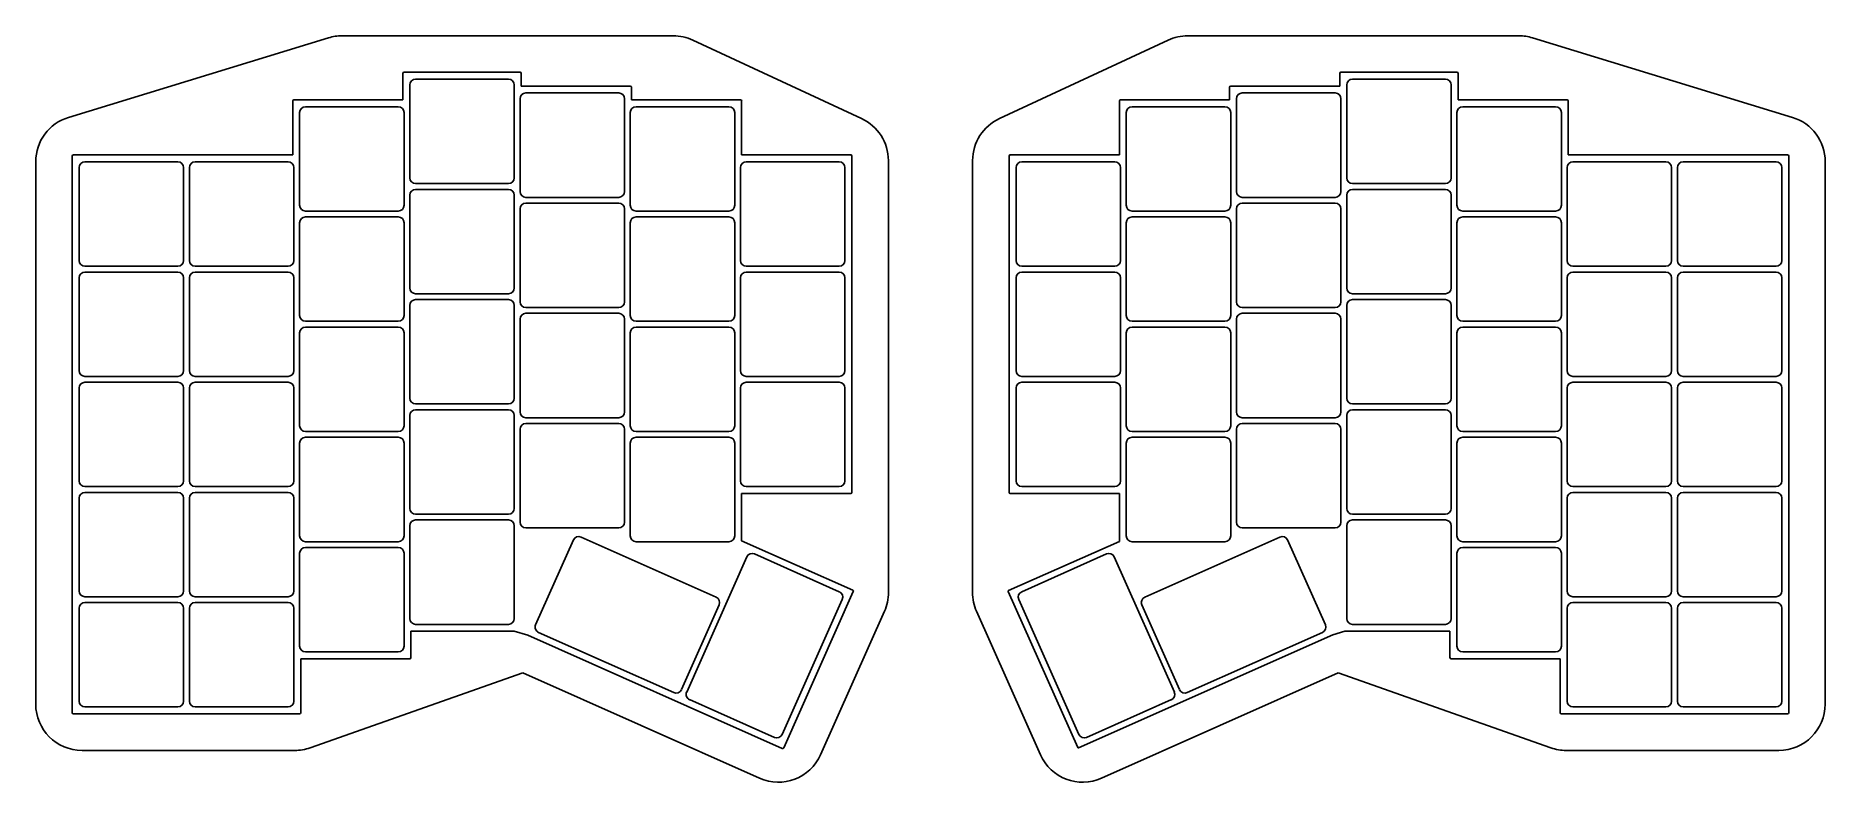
# Model space of a CAD drawing. Header units: millimetres. Extents: x 63 to 373, y -202 to -73.
import ezdxf

# ---------------------------------------------------------------- set-up
doc = ezdxf.new("R2010")
doc.units = ezdxf.units.MM

msp = doc.modelspace()

# ---------------------------------------------------------------- linework, layer by layer
at = {"linetype": 'CONTINUOUS'}
for p, q in [((69.13, -87.1), (114.06, -73.34)), ((116.4, -72.99), (173.65, -72.99)), ((177.02, -73.73), (206.2, -87.3)), ((259.2, -73.73), (230.03, -87.3)), ((319.83, -72.99), (262.57, -72.99)), ((367.09, -87.1), (322.17, -73.34)), ((126.92, -79.49), (126.92, -84.05)), ((147.18, -79.29), (127.12, -79.29)), ((147.38, -81.67), (147.38, -79.49)), ((288.85, -79.49), (288.85, -81.67)), ((309.1, -79.29), (289.05, -79.29)), ((309.3, -84.05), (309.3, -79.49)), ((128.12, -81.49), (128.12, -97.54)), ((145.18, -80.49), (129.12, -80.49)), ((146.18, -97.54), (146.18, -81.49)), ((166.22, -81.67), (147.38, -81.67)), ((164.22, -82.87), (148.18, -82.87)), ((166.43, -84.05), (166.43, -81.87)), ((269.8, -81.87), (269.8, -84.05)), ((288.85, -81.67), (270, -81.67)), ((288.05, -82.87), (272, -82.87)), ((290.05, -81.49), (290.05, -97.54)), ((307.1, -80.49), (291.05, -80.49)), ((308.1, -97.54), (308.1, -81.49)), ((107.88, -84.25), (107.88, -93.58)), ((126.92, -84.05), (108.08, -84.05)), ((109.08, -86.25), (109.08, -102.3)), ((126.12, -85.25), (110.08, -85.25)), ((127.12, -102.3), (127.12, -86.25)), ((147.18, -83.87), (147.18, -99.92)), ((165.22, -99.92), (165.22, -83.87)), ((166.22, -86.25), (166.22, -102.3)), ((185.28, -84.05), (166.43, -84.05)), ((183.28, -85.25), (167.22, -85.25)), ((184.28, -102.3), (184.28, -86.25)), ((185.47, -93.58), (185.47, -84.25)), ((250.75, -84.25), (250.75, -93.58)), ((269.8, -84.05), (250.95, -84.05)), ((251.95, -86.25), (251.95, -102.3)), ((269, -85.25), (252.95, -85.25)), ((270, -102.3), (270, -86.25)), ((271, -83.87), (271, -99.92)), ((289.05, -99.92), (289.05, -83.87)), ((309.1, -86.25), (309.1, -102.3)), ((328.15, -84.05), (309.3, -84.05)), ((326.15, -85.25), (310.1, -85.25)), ((327.15, -102.3), (327.15, -86.25)), ((328.35, -93.58), (328.35, -84.25)), ((63.48, -188.53), (63.48, -94.75)), ((69.78, -190.03), (69.78, -93.78)), ((69.97, -93.58), (107.88, -93.58)), ((70.97, -95.78), (70.97, -111.83)), ((88.03, -94.78), (71.97, -94.78)), ((89.03, -111.83), (89.03, -95.78)), ((90.03, -95.78), (90.03, -111.83)), ((107.08, -94.78), (91.03, -94.78)), ((108.08, -111.83), (108.08, -95.78)), ((185.28, -95.78), (185.28, -111.83)), ((204.32, -93.58), (185.47, -93.58)), ((202.32, -94.78), (186.28, -94.78)), ((203.32, -111.83), (203.32, -95.78)), ((204.53, -151.93), (204.53, -93.78)), ((210.83, -94.55), (210.84, -169.23)), ((225.4, -94.55), (225.38, -169.23)), ((231.7, -151.93), (231.7, -93.78)), ((250.75, -93.58), (231.9, -93.58)), ((232.9, -95.78), (232.9, -111.83)), ((249.95, -94.78), (233.9, -94.78)), ((250.95, -111.83), (250.95, -95.78)), ((328.15, -95.78), (328.15, -111.83)), ((328.35, -93.58), (366.25, -93.58)), ((345.2, -94.78), (329.15, -94.78)), ((346.2, -111.83), (346.2, -95.78)), ((347.2, -95.78), (347.2, -111.83)), ((364.25, -94.78), (348.2, -94.78)), ((365.25, -111.83), (365.25, -95.78)), ((366.45, -190.03), (366.45, -93.78)), ((372.75, -188.53), (372.75, -94.75)), ((129.12, -98.54), (145.18, -98.54)), ((291.05, -98.54), (307.1, -98.54)), ((128.12, -100.54), (128.12, -116.59)), ((145.18, -99.54), (129.12, -99.54)), ((146.18, -116.59), (146.18, -100.54)), ((148.18, -100.92), (164.22, -100.92)), ((164.22, -101.92), (148.18, -101.92)), ((272, -100.92), (288.05, -100.92)), ((288.05, -101.92), (272, -101.92)), ((290.05, -100.54), (290.05, -116.59)), ((307.1, -99.54), (291.05, -99.54)), ((308.1, -116.59), (308.1, -100.54)), ((110.08, -103.3), (126.12, -103.3)), ((126.12, -104.3), (110.08, -104.3)), ((147.18, -102.92), (147.18, -118.97)), ((165.22, -118.97), (165.22, -102.92)), ((167.22, -103.3), (183.28, -103.3)), ((183.28, -104.3), (167.22, -104.3)), ((252.95, -103.3), (269, -103.3)), ((269, -104.3), (252.95, -104.3)), ((271, -102.92), (271, -118.97)), ((289.05, -118.97), (289.05, -102.92)), ((310.1, -103.3), (326.15, -103.3)), ((326.15, -104.3), (310.1, -104.3)), ((109.08, -105.3), (109.08, -121.35)), ((127.12, -121.35), (127.12, -105.3)), ((166.22, -105.3), (166.22, -121.35)), ((184.28, -121.35), (184.28, -105.3)), ((251.95, -105.3), (251.95, -121.35)), ((270, -121.35), (270, -105.3)), ((309.1, -105.3), (309.1, -121.35)), ((327.15, -121.35), (327.15, -105.3)), ((71.97, -112.83), (88.03, -112.83)), ((88.03, -113.83), (71.97, -113.83)), ((91.03, -112.83), (107.08, -112.83)), ((107.08, -113.83), (91.03, -113.83)), ((186.28, -112.83), (202.32, -112.83)), ((202.32, -113.83), (186.28, -113.83)), ((233.9, -112.83), (249.95, -112.83)), ((249.95, -113.83), (233.9, -113.83)), ((329.15, -112.83), (345.2, -112.83)), ((345.2, -113.83), (329.15, -113.83)), ((348.2, -112.83), (364.25, -112.83)), ((364.25, -113.83), (348.2, -113.83)), ((70.97, -114.83), (70.97, -130.88)), ((89.03, -130.88), (89.03, -114.83)), ((90.03, -114.83), (90.03, -130.88)), ((108.08, -130.88), (108.08, -114.83)), ((185.28, -114.83), (185.28, -130.88)), ((203.32, -130.88), (203.32, -114.83)), ((232.9, -114.83), (232.9, -130.88)), ((250.95, -130.88), (250.95, -114.83)), ((328.15, -114.83), (328.15, -130.88)), ((346.2, -130.88), (346.2, -114.83)), ((347.2, -114.83), (347.2, -130.88)), ((365.25, -130.88), (365.25, -114.83)), ((128.12, -119.59), (128.12, -135.64)), ((129.12, -117.59), (145.18, -117.59)), ((145.18, -118.59), (129.12, -118.59)), ((146.18, -135.64), (146.18, -119.59)), ((148.18, -119.97), (164.22, -119.97)), ((272, -119.97), (288.05, -119.97)), ((290.05, -119.59), (290.05, -135.64)), ((291.05, -117.59), (307.1, -117.59)), ((307.1, -118.59), (291.05, -118.59)), ((308.1, -135.64), (308.1, -119.59)), ((110.08, -122.35), (126.12, -122.35)), ((126.12, -123.35), (110.08, -123.35)), ((147.18, -121.97), (147.18, -138.02)), ((164.22, -120.97), (148.18, -120.97)), ((165.22, -138.02), (165.22, -121.97)), ((167.22, -122.35), (183.28, -122.35)), ((183.28, -123.35), (167.22, -123.35)), ((252.95, -122.35), (269, -122.35)), ((269, -123.35), (252.95, -123.35)), ((271, -121.97), (271, -138.02)), ((288.05, -120.97), (272, -120.97)), ((289.05, -138.02), (289.05, -121.97)), ((310.1, -122.35), (326.15, -122.35)), ((326.15, -123.35), (310.1, -123.35)), ((109.08, -124.35), (109.08, -140.4)), ((127.12, -140.4), (127.12, -124.35)), ((166.22, -124.35), (166.22, -140.4)), ((184.28, -140.4), (184.28, -124.35)), ((251.95, -124.35), (251.95, -140.4)), ((270, -140.4), (270, -124.35)), ((309.1, -124.35), (309.1, -140.4)), ((327.15, -140.4), (327.15, -124.35)), ((71.97, -131.88), (88.03, -131.88)), ((88.03, -132.88), (71.97, -132.88)), ((91.03, -131.88), (107.08, -131.88)), ((107.08, -132.88), (91.03, -132.88)), ((186.28, -131.88), (202.32, -131.88)), ((202.32, -132.88), (186.28, -132.88)), ((233.9, -131.88), (249.95, -131.88)), ((249.95, -132.88), (233.9, -132.88)), ((329.15, -131.88), (345.2, -131.88)), ((345.2, -132.88), (329.15, -132.88)), ((348.2, -131.88), (364.25, -131.88)), ((364.25, -132.88), (348.2, -132.88)), ((70.97, -133.88), (70.97, -149.93)), ((89.03, -149.93), (89.03, -133.88)), ((90.03, -133.88), (90.03, -149.93)), ((108.08, -149.93), (108.08, -133.88)), ((185.28, -133.88), (185.28, -149.93)), ((203.32, -149.93), (203.32, -133.88)), ((232.9, -133.88), (232.9, -149.93)), ((250.95, -149.93), (250.95, -133.88)), ((328.15, -133.88), (328.15, -149.93)), ((346.2, -149.93), (346.2, -133.88)), ((347.2, -133.88), (347.2, -149.93)), ((365.25, -149.93), (365.25, -133.88)), ((128.12, -138.64), (128.12, -154.69)), ((129.12, -136.64), (145.18, -136.64)), ((145.18, -137.64), (129.12, -137.64)), ((146.18, -154.69), (146.18, -138.64)), ((148.18, -139.02), (164.22, -139.02)), ((272, -139.02), (288.05, -139.02)), ((290.05, -138.64), (290.05, -154.69)), ((291.05, -136.64), (307.1, -136.64)), ((307.1, -137.64), (291.05, -137.64)), ((308.1, -154.69), (308.1, -138.64)), ((110.08, -141.4), (126.12, -141.4)), ((147.18, -141.02), (147.18, -157.07)), ((164.22, -140.02), (148.18, -140.02)), ((165.22, -157.07), (165.22, -141.02)), ((167.22, -141.4), (183.28, -141.4)), ((252.95, -141.4), (269, -141.4)), ((271, -141.02), (271, -157.07)), ((288.05, -140.02), (272, -140.02)), ((289.05, -157.07), (289.05, -141.02)), ((310.1, -141.4), (326.15, -141.4)), ((109.08, -143.4), (109.08, -159.45)), ((126.12, -142.4), (110.08, -142.4)), ((127.12, -159.45), (127.12, -143.4)), ((166.22, -143.4), (166.22, -159.45)), ((183.28, -142.4), (167.22, -142.4)), ((184.28, -159.45), (184.28, -143.4)), ((251.95, -143.4), (251.95, -159.45)), ((269, -142.4), (252.95, -142.4)), ((270, -159.45), (270, -143.4)), ((309.1, -143.4), (309.1, -159.45)), ((326.15, -142.4), (310.1, -142.4)), ((327.15, -159.45), (327.15, -143.4)), ((71.97, -150.93), (88.03, -150.93)), ((91.03, -150.93), (107.08, -150.93)), ((186.28, -150.93), (202.32, -150.93)), ((233.9, -150.93), (249.95, -150.93)), ((329.15, -150.93), (345.2, -150.93)), ((348.2, -150.93), (364.25, -150.93)), ((70.97, -152.93), (70.97, -168.97)), ((88.03, -151.93), (71.97, -151.93)), ((89.03, -168.97), (89.03, -152.93)), ((90.03, -152.93), (90.03, -168.97)), ((107.08, -151.93), (91.03, -151.93)), ((108.08, -168.97), (108.08, -152.93)), ((185.47, -160.32), (185.47, -152.12)), ((185.47, -152.12), (204.32, -152.12)), ((231.9, -152.12), (250.75, -152.12)), ((250.75, -152.12), (250.75, -160.43)), ((328.15, -152.93), (328.15, -168.97)), ((345.2, -151.93), (329.15, -151.93)), ((346.2, -168.97), (346.2, -152.93)), ((347.2, -152.93), (347.2, -168.97)), ((364.25, -151.93), (348.2, -151.93)), ((365.25, -168.97), (365.25, -152.93)), ((128.12, -157.69), (128.12, -173.74)), ((129.12, -155.69), (145.18, -155.69)), ((145.18, -156.69), (129.12, -156.69)), ((146.18, -173.74), (146.18, -157.69)), ((290.05, -157.69), (290.05, -173.74)), ((291.05, -155.69), (307.1, -155.69)), ((307.1, -156.69), (291.05, -156.69)), ((308.1, -173.74), (308.1, -157.69)), ((110.08, -160.45), (126.12, -160.45)), ((148.18, -158.07), (164.22, -158.07)), ((156.39, -160.15), (149.87, -174.82)), ((157.71, -159.65), (181.08, -170.05)), ((167.22, -160.45), (183.28, -160.45)), ((185.47, -160.32), (204.67, -168.81)), ((250.75, -160.43), (231.6, -168.91)), ((252.95, -160.45), (269, -160.45)), ((255.15, -170.05), (278.51, -159.65)), ((272, -158.07), (288.05, -158.07)), ((286.36, -174.82), (279.83, -160.15)), ((310.1, -160.45), (326.15, -160.45)), ((109.08, -162.45), (109.08, -178.5)), ((126.12, -161.45), (110.08, -161.45)), ((127.12, -178.5), (127.12, -162.45)), ((175.97, -186.44), (186.37, -163.08)), ((202.35, -169.1), (187.69, -162.57)), ((248.53, -162.57), (233.87, -169.1)), ((249.85, -163.08), (260.26, -186.44)), ((309.1, -162.45), (309.1, -178.5)), ((326.15, -161.45), (310.1, -161.45)), ((327.15, -178.5), (327.15, -162.45)), ((71.97, -169.97), (88.03, -169.97)), ((91.03, -169.97), (107.08, -169.97)), ((204.77, -169.08), (192.74, -196.1)), ((231.54, -169.04), (243.57, -196.06)), ((329.15, -169.97), (345.2, -169.97)), ((348.2, -169.97), (364.25, -169.97)), ((70.97, -171.97), (70.97, -188.03)), ((88.03, -170.97), (71.97, -170.97)), ((89.03, -188.03), (89.03, -171.97)), ((90.03, -171.97), (90.03, -188.03)), ((107.08, -170.97), (91.03, -170.97)), ((108.08, -188.03), (108.08, -171.97)), ((175.06, -186.03), (181.58, -171.37)), ((192.46, -193.78), (202.86, -170.42)), ((210.15, -172.49), (199.11, -197.29)), ((226.07, -172.49), (237.12, -197.29)), ((233.36, -170.42), (243.77, -193.78)), ((254.64, -171.37), (261.17, -186.03)), ((328.15, -171.97), (328.15, -188.03)), ((345.2, -170.97), (329.15, -170.97)), ((346.2, -188.03), (346.2, -171.97)), ((347.2, -171.97), (347.2, -188.03)), ((364.25, -170.97), (348.2, -170.97)), ((365.25, -188.03), (365.25, -171.97)), ((128.32, -180.5), (128.32, -175.94)), ((128.32, -175.94), (146.15, -175.94)), ((129.12, -174.74), (145.18, -174.74)), ((148.53, -176.63), (146.15, -175.94)), ((150.37, -176.14), (173.74, -186.54)), ((262.49, -186.54), (285.85, -176.14)), ((287.66, -176.53), (289.72, -175.94)), ((289.72, -175.94), (307.9, -175.94)), ((291.05, -174.74), (307.1, -174.74)), ((307.9, -175.94), (307.9, -180.5)), ((192.48, -196.2), (148.53, -176.63)), ((243.71, -196.11), (287.66, -176.53)), ((109.28, -190.03), (109.28, -180.7)), ((109.28, -180.7), (128.12, -180.7)), ((110.08, -179.5), (126.12, -179.5)), ((308.1, -180.7), (326.95, -180.7)), ((310.1, -179.5), (326.15, -179.5)), ((326.95, -180.7), (326.95, -190.03)), ((147.67, -183.15), (110.89, -196.07)), ((188.54, -201.34), (147.67, -183.15)), ((247.68, -201.34), (288.55, -183.15)), ((288.55, -183.15), (325.34, -196.07)), ((176.48, -187.76), (191.14, -194.29)), ((245.09, -194.29), (259.75, -187.76)), ((69.97, -190.22), (109.08, -190.22)), ((71.97, -189.03), (88.03, -189.03)), ((91.03, -189.03), (107.08, -189.03)), ((327.15, -190.22), (366.25, -190.22)), ((329.15, -189.03), (345.2, -189.03)), ((348.2, -189.03), (364.25, -189.03)), ((108.23, -196.53), (71.47, -196.53)), ((327.99, -196.53), (364.75, -196.53))]:
    msp.add_line(p, q, dxfattribs=at)
for centre, radius, start, end in [((116.4, -80.99), 8, 90, 107.0369), ((173.65, -80.99), 8, 65.0663, 90), ((262.57, -80.99), 8, 90, 114.9337), ((319.83, -80.99), 8, 72.9631, 90), ((127.12, -79.49), 0.2, 90, 180), ((147.18, -79.49), 0.2, 0, 90), ((289.05, -79.49), 0.2, 90, 180), ((309.1, -79.49), 0.2, 0, 90), ((129.12, -81.49), 1, 90, 180), ((145.18, -81.49), 1, 0, 90), ((148.18, -83.87), 1, 90, 180), ((164.22, -83.87), 1, 0, 90), ((166.22, -81.87), 0.2, 0, 90), ((270, -81.87), 0.2, 90, 180), ((272, -83.87), 1, 90, 180), ((288.05, -83.87), 1, 0, 90), ((291.05, -81.49), 1, 90, 180), ((307.1, -81.49), 1, 0, 90), ((108.08, -84.25), 0.2, 90, 180), ((110.08, -86.25), 1, 90, 180), ((126.12, -86.25), 1, 0, 90), ((167.22, -86.25), 1, 90, 180), ((183.28, -86.25), 1, 0, 90), ((185.28, -84.25), 0.2, 0, 90), ((250.95, -84.25), 0.2, 90, 180), ((252.95, -86.25), 1, 90, 180), ((269, -86.25), 1, 0, 90), ((310.1, -86.25), 1, 90, 180), ((326.15, -86.25), 1, 0, 90), ((328.15, -84.25), 0.2, 0, 90), ((71.47, -94.75), 8, 107.0369, 180), ((202.83, -94.55), 8, 0.0129, 65.0663), ((233.4, -94.55), 8, 114.9337, 179.9871), ((364.75, -94.75), 8, 0, 72.9631), ((69.97, -93.78), 0.2, 90, 180), ((71.97, -95.78), 1, 90, 180), ((88.03, -95.78), 1, 0, 90), ((91.03, -95.78), 1, 90, 180), ((107.08, -95.78), 1, 0, 90), ((186.28, -95.78), 1, 90, 180), ((202.32, -95.78), 1, 0, 90), ((204.32, -93.78), 0.2, 0, 90), ((231.9, -93.78), 0.2, 90, 180), ((233.9, -95.78), 1, 90, 180), ((249.95, -95.78), 1, 0, 90), ((329.15, -95.78), 1, 90, 180), ((345.2, -95.78), 1, 0, 90), ((348.2, -95.78), 1, 90, 180), ((364.25, -95.78), 1, 0, 90), ((366.25, -93.78), 0.2, 0, 90), ((129.12, -97.54), 1, 180, 270), ((145.18, -97.54), 1, 270, 0), ((291.05, -97.54), 1, 180, 270), ((307.1, -97.54), 1, 270, 0), ((129.12, -100.54), 1, 90, 180), ((145.18, -100.54), 1, 0, 90), ((148.18, -99.92), 1, 180, 270), ((148.18, -102.92), 1, 90, 180), ((164.22, -99.92), 1, 270, 0), ((164.22, -102.92), 1, 0, 90), ((272, -99.92), 1, 180, 270), ((272, -102.92), 1, 90, 180), ((288.05, -99.92), 1, 270, 0), ((288.05, -102.92), 1, 0, 90), ((291.05, -100.54), 1, 90, 180), ((307.1, -100.54), 1, 0, 90), ((110.08, -102.3), 1, 180, 270), ((110.08, -105.3), 1, 90, 180), ((126.12, -102.3), 1, 270, 0), ((126.12, -105.3), 1, 0, 90), ((167.22, -102.3), 1, 180, 270), ((167.22, -105.3), 1, 90, 180), ((183.28, -102.3), 1, 270, 0), ((183.28, -105.3), 1, 0, 90), ((252.95, -102.3), 1, 180, 270), ((252.95, -105.3), 1, 90, 180), ((269, -102.3), 1, 270, 0), ((269, -105.3), 1, 0, 90), ((310.1, -102.3), 1, 180, 270), ((310.1, -105.3), 1, 90, 180), ((326.15, -102.3), 1, 270, 0), ((326.15, -105.3), 1, 0, 90), ((71.97, -111.83), 1, 180, 270), ((71.97, -114.83), 1, 90, 180), ((88.03, -111.83), 1, 270, 0), ((88.03, -114.83), 1, 0, 90), ((91.03, -111.83), 1, 180, 270), ((91.03, -114.83), 1, 90, 180), ((107.08, -111.83), 1, 270, 0), ((107.08, -114.83), 1, 0, 90), ((186.28, -111.83), 1, 180, 270), ((186.28, -114.83), 1, 90, 180), ((202.32, -111.83), 1, 270, 0), ((202.32, -114.83), 1, 0, 90), ((233.9, -111.83), 1, 180, 270), ((233.9, -114.83), 1, 90, 180), ((249.95, -111.83), 1, 270, 0), ((249.95, -114.83), 1, 0, 90), ((329.15, -111.83), 1, 180, 270), ((329.15, -114.83), 1, 90, 180), ((345.2, -111.83), 1, 270, 0), ((345.2, -114.83), 1, 0, 90), ((348.2, -111.83), 1, 180, 270), ((348.2, -114.83), 1, 90, 180), ((364.25, -111.83), 1, 270, 0), ((364.25, -114.83), 1, 0, 90), ((129.12, -116.59), 1, 180, 270), ((145.18, -116.59), 1, 270, 0), ((291.05, -116.59), 1, 180, 270), ((307.1, -116.59), 1, 270, 0), ((129.12, -119.59), 1, 90, 180), ((145.18, -119.59), 1, 0, 90), ((148.18, -118.97), 1, 180, 270), ((164.22, -118.97), 1, 270, 0), ((272, -118.97), 1, 180, 270), ((288.05, -118.97), 1, 270, 0), ((291.05, -119.59), 1, 90, 180), ((307.1, -119.59), 1, 0, 90), ((110.08, -121.35), 1, 180, 270), ((110.08, -124.35), 1, 90, 180), ((126.12, -121.35), 1, 270, 0), ((126.12, -124.35), 1, 0, 90), ((148.18, -121.97), 1, 90, 180), ((164.22, -121.97), 1, 0, 90), ((167.22, -121.35), 1, 180, 270), ((167.22, -124.35), 1, 90, 180), ((183.28, -121.35), 1, 270, 0), ((183.28, -124.35), 1, 0, 90), ((252.95, -121.35), 1, 180, 270), ((252.95, -124.35), 1, 90, 180), ((269, -121.35), 1, 270, 0), ((269, -124.35), 1, 0, 90), ((272, -121.97), 1, 90, 180), ((288.05, -121.97), 1, 0, 90), ((310.1, -121.35), 1, 180, 270), ((310.1, -124.35), 1, 90, 180), ((326.15, -121.35), 1, 270, 0), ((326.15, -124.35), 1, 0, 90), ((71.97, -130.88), 1, 180, 270), ((71.97, -133.88), 1, 90, 180), ((88.03, -130.88), 1, 270, 0), ((88.03, -133.88), 1, 0, 90), ((91.03, -130.88), 1, 180, 270), ((91.03, -133.88), 1, 90, 180), ((107.08, -130.88), 1, 270, 0), ((107.08, -133.88), 1, 0, 90), ((186.28, -130.88), 1, 180, 270), ((186.28, -133.88), 1, 90, 180), ((202.32, -130.88), 1, 270, 0), ((202.32, -133.88), 1, 0, 90), ((233.9, -130.88), 1, 180, 270), ((233.9, -133.88), 1, 90, 180), ((249.95, -130.88), 1, 270, 0), ((249.95, -133.88), 1, 0, 90), ((329.15, -130.88), 1, 180, 270), ((329.15, -133.88), 1, 90, 180), ((345.2, -130.88), 1, 270, 0), ((345.2, -133.88), 1, 0, 90), ((348.2, -130.88), 1, 180, 270), ((348.2, -133.88), 1, 90, 180), ((364.25, -130.88), 1, 270, 0), ((364.25, -133.88), 1, 0, 90), ((129.12, -135.64), 1, 180, 270), ((145.18, -135.64), 1, 270, 0), ((291.05, -135.64), 1, 180, 270), ((307.1, -135.64), 1, 270, 0), ((129.12, -138.64), 1, 90, 180), ((145.18, -138.64), 1, 0, 90), ((148.18, -138.02), 1, 180, 270), ((164.22, -138.02), 1, 270, 0), ((272, -138.02), 1, 180, 270), ((288.05, -138.02), 1, 270, 0), ((291.05, -138.64), 1, 90, 180), ((307.1, -138.64), 1, 0, 90), ((110.08, -140.4), 1, 180, 270), ((126.12, -140.4), 1, 270, 0), ((148.18, -141.02), 1, 90, 180), ((164.22, -141.02), 1, 0, 90), ((167.22, -140.4), 1, 180, 270), ((183.28, -140.4), 1, 270, 0), ((252.95, -140.4), 1, 180, 270), ((269, -140.4), 1, 270, 0), ((272, -141.02), 1, 90, 180), ((288.05, -141.02), 1, 0, 90), ((310.1, -140.4), 1, 180, 270), ((326.15, -140.4), 1, 270, 0), ((110.08, -143.4), 1, 90, 180), ((126.12, -143.4), 1, 0, 90), ((167.22, -143.4), 1, 90, 180), ((183.28, -143.4), 1, 0, 90), ((252.95, -143.4), 1, 90, 180), ((269, -143.4), 1, 0, 90), ((310.1, -143.4), 1, 90, 180), ((326.15, -143.4), 1, 0, 90), ((71.97, -149.93), 1, 180, 270), ((88.03, -149.93), 1, 270, 0), ((91.03, -149.93), 1, 180, 270), ((107.08, -149.93), 1, 270, 0), ((186.28, -149.93), 1, 180, 270), ((202.32, -149.93), 1, 270, 0), ((233.9, -149.93), 1, 180, 270), ((249.95, -149.93), 1, 270, 0), ((329.15, -149.93), 1, 180, 270), ((345.2, -149.93), 1, 270, 0), ((348.2, -149.93), 1, 180, 270), ((364.25, -149.93), 1, 270, 0), ((71.97, -152.93), 1, 90, 180), ((88.03, -152.93), 1, 0, 90), ((91.03, -152.93), 1, 90, 180), ((107.08, -152.93), 1, 0, 90), ((204.32, -151.93), 0.2, 270, 360), ((231.9, -151.93), 0.2, 180, 270), ((329.15, -152.93), 1, 90, 180), ((345.2, -152.93), 1, 0, 90), ((348.2, -152.93), 1, 90, 180), ((364.25, -152.93), 1, 0, 90), ((129.12, -154.69), 1, 180, 270), ((129.12, -157.69), 1, 90, 180), ((145.18, -154.69), 1, 270, 0), ((145.18, -157.69), 1, 0, 90), ((148.18, -157.07), 1, 180, 270), ((164.22, -157.07), 1, 270, 0), ((272, -157.07), 1, 180, 270), ((288.05, -157.07), 1, 270, 0), ((291.05, -154.69), 1, 180, 270), ((291.05, -157.69), 1, 90, 180), ((307.1, -154.69), 1, 270, 0), ((307.1, -157.69), 1, 0, 90), ((110.08, -159.45), 1, 180, 270), ((126.12, -159.45), 1, 270, 0), ((157.31, -160.56), 1, 66, 156), ((167.22, -159.45), 1, 180, 270), ((183.28, -159.45), 1, 270, 0), ((252.95, -159.45), 1, 180, 270), ((269, -159.45), 1, 270, 0), ((278.92, -160.56), 1, 24, 114), ((310.1, -159.45), 1, 180, 270), ((326.15, -159.45), 1, 270, 0), ((110.08, -162.45), 1, 90, 180), ((126.12, -162.45), 1, 0, 90), ((187.29, -163.48), 1, 66, 156), ((248.94, -163.48), 1, 24, 114), ((310.1, -162.45), 1, 90, 180), ((326.15, -162.45), 1, 0, 90), ((71.97, -168.97), 1, 180, 270), ((88.03, -168.97), 1, 270, 0), ((91.03, -168.97), 1, 180, 270), ((107.08, -168.97), 1, 270, 0), ((180.67, -170.96), 1, 336, 66), ((201.95, -170.01), 1, 336, 66), ((204.59, -169), 0.2, 336, 426.1293), ((202.84, -169.23), 8, 336, 360.0129), ((233.38, -169.23), 8, 179.9871, 204), ((231.64, -169), 0.1, 113.8707, 204.0001), ((234.28, -170.01), 1, 114, 204), ((255.55, -170.96), 1, 114, 204), ((329.15, -168.97), 1, 180, 270), ((345.2, -168.97), 1, 270, 0), ((348.2, -168.97), 1, 180, 270), ((364.25, -168.97), 1, 270, 0), ((71.97, -171.97), 1, 90, 180), ((88.03, -171.97), 1, 0, 90), ((91.03, -171.97), 1, 90, 180), ((107.08, -171.97), 1, 0, 90), ((329.15, -171.97), 1, 90, 180), ((345.2, -171.97), 1, 0, 90), ((348.2, -171.97), 1, 90, 180), ((364.25, -171.97), 1, 0, 90), ((129.12, -173.74), 1, 180, 270), ((145.18, -173.74), 1, 270, 0), ((150.78, -175.22), 1, 156, 246), ((285.45, -175.22), 1, 294, 24), ((291.05, -173.74), 1, 180, 270), ((307.1, -173.74), 1, 270, 0), ((110.08, -178.5), 1, 180, 270), ((126.12, -178.5), 1, 270, 0), ((310.1, -178.5), 1, 180, 270), ((326.15, -178.5), 1, 270, 0), ((128.12, -180.5), 0.2, 270, 360), ((308.1, -180.5), 0.2, 180, 270), ((71.47, -188.53), 8, 180, 270), ((71.97, -188.03), 1, 180, 270), ((88.03, -188.03), 1, 270, 0), ((91.03, -188.03), 1, 180, 270), ((107.08, -188.03), 1, 270, 0), ((174.14, -185.63), 1, 246, 336), ((176.88, -186.85), 1, 156, 246), ((259.34, -186.85), 1, 294, 24), ((262.08, -185.63), 1, 204, 294), ((329.15, -188.03), 1, 180, 270), ((345.2, -188.03), 1, 270, 0), ((348.2, -188.03), 1, 180, 270), ((364.25, -188.03), 1, 270, 0), ((364.75, -188.53), 8, 270, 360), ((69.97, -190.03), 0.2, 180, 270), ((109.08, -190.03), 0.2, 270, 360), ((327.15, -190.03), 0.2, 180, 270), ((366.25, -190.03), 0.2, 270, 360), ((191.55, -193.37), 1, 246, 336), ((244.68, -193.37), 1, 204, 294), ((108.23, -188.53), 8, 270, 289.3611), ((191.8, -194.03), 8, 246, 336), ((192.56, -196.01), 0.2, 246, 336), ((193.63, -194.85), 6, 336, 336.0105), ((242.6, -194.85), 6, 203.9895, 204), ((244.43, -194.03), 8, 204, 294), ((243.67, -196.01), 0.1, 204, 294), ((327.99, -188.53), 8, 250.6389, 270), ((190.99, -195.86), 6, 245.9895, 246), ((245.24, -195.86), 6, 294, 294.0105)]:
    msp.add_arc(centre, radius, start, end, dxfattribs=at)

doc.saveas('drawing.dxf')
